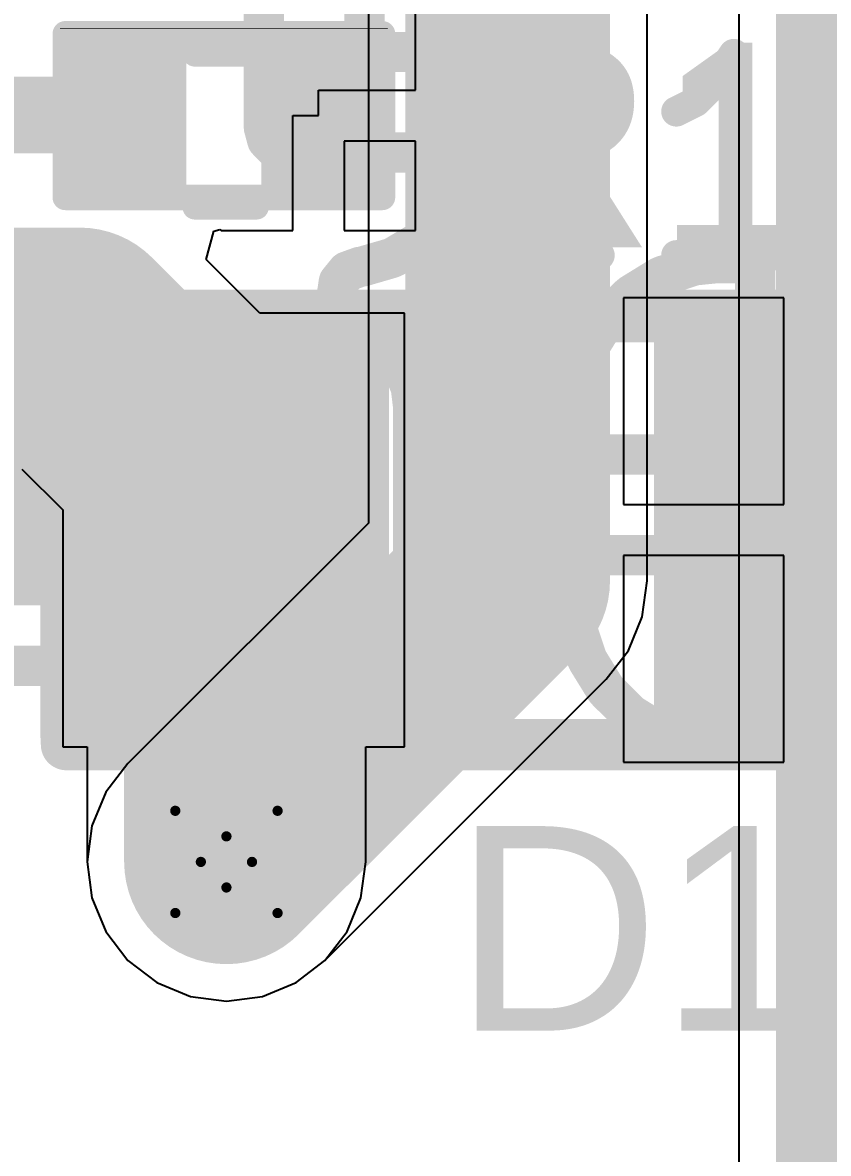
# Model space of a CAD drawing. Header units: inches. Extents: x 0 to 12.4, y -0.6 to 2.2.
# Drawn here: x 0.3381 to 0.4957, y 0.799 to 1.0202 of the extents above; entities that cross this region are included whole.
import ezdxf

# ---------------------------------------------------------------- set-up
doc = ezdxf.new("R2010")
doc.units = ezdxf.units.IN
doc.header["$MEASUREMENT"] = 0
for name, color, linetype in [('Bottom Layer', 5, 'Continuous'), ('Dimension', 6, 'Continuous'), ('Drill Drawing', 1, 'Continuous'), ('Mechanical 4', 56, 'Continuous'), ('Top Layer', 1, 'Continuous'), ('Top Overlay', 2, 'Continuous'), ('Top Paste', 8, 'Continuous'), ('Top Solder', 216, 'Continuous'), ('Via Holes', 16, 'Continuous')]:
    doc.layers.add(name, color=color, linetype=linetype)
doc.styles.add('Arial', font='', dxfattribs={"height": 0.2})
doc.styles.get('Arial').set_extended_font_data('Arial')

# ---------------------------------------------------------------- blocks, each defined once
blk = doc.blocks.new('SOD_123FL_14')
at = {"layer": 'Top Layer'}
for points in [[(-0.08267715, 0.03543305), (-0.02992125, 0.03543305), (-0.02992125, -0.03543305), (-0.08267715, -0.03543305)], [(0.02992125, 0.03543305), (0.08267715, 0.03543305), (0.08267715, -0.03543305), (0.02992125, -0.03543305)]]:
    blk.add_hatch(color=1, dxfattribs=at).paths.add_polyline_path(points)
at = {"layer": 'Top Overlay'}
blk.add_hatch(color=2, dxfattribs=at).paths.add_polyline_path([(-0.128, -0.046), (-0.086, -0.046), (-0.086, 0.046), (-0.128, 0.046)])
at = {"layer": 'Top Paste'}
for points in [[(-0.08267715, 0.03543305), (-0.02992125, 0.03543305), (-0.02992125, -0.03543305), (-0.08267715, -0.03543305)], [(0.02992125, 0.03543305), (0.08267715, 0.03543305), (0.08267715, -0.03543305), (0.02992125, -0.03543305)]]:
    blk.add_hatch(color=8, dxfattribs=at).paths.add_polyline_path(points)
at = {"layer": 'Top Solder'}
for points in [[(-0.08667715, 0.03943305), (-0.02592125, 0.03943305), (-0.02592125, -0.03943305), (-0.08667715, -0.03943305)], [(0.02592125, 0.03943305), (0.08667715, 0.03943305), (0.08667715, -0.03943305), (0.02592125, -0.03943305)]]:
    blk.add_hatch(color=216, dxfattribs=at).paths.add_polyline_path(points)
at = {"layer": 'Top Overlay', "const_width": 0.01}
for points in [[(0.089, 0.042), (-0.089, 0.042)], [(0.089, 0.042), (0.089, -0.042)], [(0.089, -0.042), (-0.089, -0.042)]]:
    blk.add_lwpolyline(points, dxfattribs=at)
at = {"layer": 'Top Overlay', "const_width": 0.005}
for points in [[(-0.0915, 0.042, 1), (-0.0865, 0.042, 1)], [(0.0865, 0.042, 1), (0.0915, 0.042, 1)], [(0.0865, 0.042, 1), (0.0915, 0.042, 1)], [(-0.0915, -0.042, 1), (-0.0865, -0.042, 1)], [(0.0865, -0.042, 1), (0.0915, -0.042, 1)], [(0.0865, -0.042, 1), (0.0915, -0.042, 1)]]:
    blk.add_lwpolyline(points, format="xyb", close=True, dxfattribs=at)
blk = doc.blocks.new('R___0402_26')
at = {"layer": 'Top Layer'}
for points in [[(-0.0275, -0.0125), (-0.0275, 0.0125), (-0.0095, 0.0125), (-0.0095, -0.0125)], [(0.0095, -0.0125), (0.0095, 0.0125), (0.0275, 0.0125), (0.0275, -0.0125)]]:
    blk.add_hatch(color=1, dxfattribs=at).paths.add_polyline_path(points)
at = {"layer": 'Top Paste'}
for points in [[(-0.0275, -0.0125), (-0.0275, 0.0125), (-0.0095, 0.0125), (-0.0095, -0.0125)], [(0.0095, -0.0125), (0.0095, 0.0125), (0.0275, 0.0125), (0.0275, -0.0125)]]:
    blk.add_hatch(color=8, dxfattribs=at).paths.add_polyline_path(points)
at = {"layer": 'Top Solder'}
for points in [[(-0.0296654, -0.0146654), (-0.0296654, 0.0146654), (-0.0073346, 0.0146654), (-0.0073346, -0.0146654)], [(0.0073346, -0.0146654), (0.0073346, 0.0146654), (0.0296654, 0.0146654), (0.0296654, -0.0146654)]]:
    blk.add_hatch(color=216, dxfattribs=at).paths.add_polyline_path(points)
at = {"layer": 'Top Overlay'}
for points, const_width in [([(-0.031, 0.016), (-0.031, -0.016)], 0.005), ([(0.031, 0.016), (-0.031, 0.016)], 0.005), ([(0.031, 0.016), (0.031, -0.016)], 0.005), ([(0.031, -0.016), (-0.031, -0.016)], 0.005), ([(0.032, -0.017), (-0.032, -0.017)], 0.000127)]:
    blk.add_lwpolyline(points, dxfattribs=dict(at, const_width=const_width))
for points, const_width in [([(-0.03225, 0.016, 1), (-0.02975, 0.016, 1)], 0.0025), ([(-0.03225, 0.016, 1), (-0.02975, 0.016, 1)], 0.0025), ([(0.02975, 0.016, 1), (0.03225, 0.016, 1)], 0.0025), ([(0.02975, 0.016, 1), (0.03225, 0.016, 1)], 0.0025), ([(-0.03225, -0.016, 1), (-0.02975, -0.016, 1)], 0.0025), ([(-0.03225, -0.016, 1), (-0.02975, -0.016, 1)], 0.0025), ([(0.02975, -0.016, 1), (0.03225, -0.016, 1)], 0.0025), ([(0.02975, -0.016, 1), (0.03225, -0.016, 1)], 0.0025), ([(-0.0320317, -0.017, 1), (-0.0319683, -0.017, 1)], 6.35e-05), ([(0.0319683, -0.017, 1), (0.0320317, -0.017, 1)], 6.35e-05)]:
    blk.add_lwpolyline(points, format="xyb", close=True, dxfattribs=dict(at, const_width=const_width))

msp = doc.modelspace()

# ---------------------------------------------------------------- hatches: boundary and pattern name
at = {"layer": 'Bottom Layer'}
h = msp.add_hatch(color=5, dxfattribs=at)
edge = h.paths.add_edge_path()
edge.add_arc((0.378, 0.856), 0.011811, 0, 360)
at = {"layer": 'Dimension'}
h = msp.add_hatch(color=6, dxfattribs=at)
edge = h.paths.add_edge_path()
edge.add_arc((0.4380848, 1.0046029), 0.011811, 0, 360)
at = {"layer": 'Top Layer'}
h = msp.add_hatch(color=1, dxfattribs=at)
edge = h.paths.add_edge_path()
edge.add_arc((0.378, 0.856), 0.011811, 0, 360)
at = {"layer": 'Via Holes'}
h = msp.add_hatch(color=7, dxfattribs=at)
edge = h.paths.add_edge_path()
edge.add_arc((0.378, 0.856), 0.0059055, 0, 360)

# ---------------------------------------------------------------- linework, layer by layer
at = {"layer": 'Bottom Layer'}
for p, q in [((0.4781573, 1.323), (0.4781573, 0.7806371)), ((0.405767, 1.142733), (0.405767, 0.9222803)), ((0.460233, 0.911), (0.460233, 1.142733)), ((0.405767, 0.9222803), (0.3587434, 0.8752566)), ((0.4593051, 0.9039516), (0.460233, 0.911)), ((0.4565845, 0.8973834), (0.4593051, 0.9039516)), ((0.4522566, 0.8917433), (0.4565845, 0.8973834)), ((0.3972566, 0.8367434), (0.4522566, 0.8917433)), ((0.3587434, 0.8752566), (0.3544155, 0.8696165)), ((0.3544155, 0.8696165), (0.3516949, 0.8630484)), ((0.3516949, 0.8630484), (0.3507671, 0.856)), ((0.3507671, 0.856), (0.3516949, 0.8489516)), ((0.3516949, 0.8489516), (0.3544155, 0.8423835)), ((0.3544155, 0.8423835), (0.3587434, 0.8367434)), ((0.3587434, 0.8367434), (0.3643835, 0.8324155)), ((0.3916165, 0.8324155), (0.3972566, 0.8367434)), ((0.3643835, 0.8324155), (0.3709516, 0.8296949)), ((0.3850484, 0.8296949), (0.3916165, 0.8324155)), ((0.3709516, 0.8296949), (0.378, 0.8287671)), ((0.378, 0.8287671), (0.3850484, 0.8296949))]:
    msp.add_line(p, q, dxfattribs=at)
for points, const_width in [([(0.515, 0.7653764), (0.515, 1.323)], 0.0590551), ([(0.433, 0.911), (0.433, 1.171)], 0.04), ([(0.378, 0.856), (0.433, 0.911)], 0.04)]:
    msp.add_lwpolyline(points, dxfattribs=dict(at, const_width=const_width))
at = {"layer": 'Bottom Layer', "const_width": 0.02}
for points in [[(0.423, 0.911, 1), (0.443, 0.911, 1)], [(0.423, 0.911, 1), (0.443, 0.911, 1)], [(0.368, 0.856, 1), (0.388, 0.856, 1)]]:
    msp.add_lwpolyline(points, format="xyb", close=True, dxfattribs=at)
at = {"layer": 'Dimension'}
for points, const_width in [([(0.3853289, 1.0150882), (0.3853289, 1.0489336)], 0.007874), ([(0.4050139, 1.0150882), (0.4050139, 1.0334877)], 0.007874), ([(0.4229721, 1.024288), (0.4233737, 1.022349)], 0.007874), ([(0.4233737, 1.022349), (0.4236983, 1.0215989)], 0.007874), ([(0.4236983, 1.0215989), (0.4253052, 1.016068)], 0.007874), ([(0.4253052, 1.016068), (0.4253944, 1.0155796)], 0.007874), ([(0.3853289, 0.9996423), (0.3853289, 1.0150882)], 0.007874), ([(0.3853289, 1.0150882), (0.4050139, 1.0150882)], 0.007874), ([(0.3853289, 1.0150882), (0.4050139, 1.0150882)], 0.007874), ([(0.4050139, 1.0150882), (0.4051498, 1.0145813)], 0.007874), ([(0.4051498, 1.0145813), (0.4056567, 1.0144454)], 0.007874), ([(0.4056567, 1.0144454), (0.4248084, 1.0144454)], 0.007874), ([(0.4248084, 1.0144454), (0.4253258, 1.0145914)], 0.007874), ([(0.4253258, 1.0145914), (0.4254307, 1.0151186)], 0.007874), ([(0.4253944, 1.0155796), (0.4254307, 1.0151186)], 0.007874), ([(0.352258, 1.001847), (0.3550139, 1.0046029)], 0.007874), ([(0.2128879, 1.001847), (0.352258, 1.001847)], 0.007874), ([(0.3853289, 0.9996423), (0.3859829, 0.9972013)], 0.007874), ([(0.3859829, 0.9972013), (0.3877698, 0.9954145)], 0.007874), ([(0.3877698, 0.9954145), (0.3902108, 0.9947604)], 0.007874), ([(0.3902108, 0.9947604), (0.4248084, 0.9947604)], 0.007874), ([(0.4248084, 0.9947604), (0.4253258, 0.9946145)], 0.007874), ([(0.4253258, 0.9946145), (0.4254307, 0.9940872)], 0.007874), ([(0.4253944, 0.9936262), (0.4254307, 0.9940872)], 0.007874), ([(0.4236983, 0.9876069), (0.4253052, 0.9931379)], 0.007874), ([(0.4253052, 0.9931379), (0.4253944, 0.9936262)], 0.007874), ([(0.4234562, 0.9870475), (0.4236983, 0.9876069)], 0.007874), ([(0.4205536, 0.9821395), (0.4234562, 0.9870475)], 0.007874), ([(0.4161481, 0.9776259), (0.42018, 0.9816578)], 0.007874), ([(0.42018, 0.9816578), (0.4205536, 0.9821395)], 0.007874), ([(0.3002895, 0.9612958), (0.3357226, 0.9258628)], 0.0393701), ([(0.4107583, 0.9743496), (0.4156663, 0.9772522)], 0.007874), ([(0.4156663, 0.9772522), (0.4161481, 0.9776259)], 0.007874), ([(0.404668, 0.9725006), (0.410199, 0.9741076)], 0.007874), ([(0.410199, 0.9741076), (0.4107583, 0.9743496)], 0.007874), ([(0.4016259, 0.97152), (0.403936, 0.9723561)], 0.007874), ([(0.4039341, 0.9723666), (0.4039963, 0.972378)], 0.007874), ([(0.4039341, 0.9723666), (0.403936, 0.9723561)], 0.007874), ([(0.4039963, 0.972378), (0.4040636, 0.9724023)], 0.007874), ([(0.4040636, 0.9724023), (0.4041796, 0.9724114)], 0.007874), ([(0.4041796, 0.9724114), (0.404668, 0.9725006)], 0.007874), ([(0.4631924, 0.970612), (0.4692217, 0.9726099)], 0.007874), ([(0.4692217, 0.9726099), (0.4697399, 0.9727208)], 0.007874), ([(0.4697399, 0.9727208), (0.4733954, 0.9730942)], 0.007874), ([(0.4733954, 0.9730942), (0.4736427, 0.9731068)], 0.007874), ([(0.4736427, 0.9731068), (0.4807491, 0.9731068)], 0.007874), ([(0.4807491, 0.9731068), (0.481256, 0.972971)], 0.007874), ([(0.481256, 0.972971), (0.4813919, 0.9724641)], 0.007874), ([(0.4813919, 0.936348), (0.4813919, 0.9724641)], 0.007874), ([(0.3996, 0.96695), (0.3999836, 0.969514)], 0.007874), ([(0.3999836, 0.969514), (0.4016259, 0.97152)], 0.007874), ([(0.4572897, 0.9670482), (0.4626806, 0.9703733)], 0.007874), ([(0.4626806, 0.9703733), (0.4631924, 0.970612)], 0.007874), ([(0.3996, 0.96695), (0.400583, 0.9645512)], 0.007874), ([(0.452368, 0.9622193), (0.4568464, 0.9666976)], 0.007874), ([(0.4568464, 0.9666976), (0.4572897, 0.9670482)], 0.007874), ([(0.400583, 0.9645512), (0.4026556, 0.962994)], 0.007874), ([(0.4026556, 0.962994), (0.4035313, 0.9626486)], 0.007874), ([(0.4035313, 0.9626486), (0.4055552, 0.9611139)], 0.007874), ([(0.4055552, 0.9611139), (0.4076509, 0.9595246)], 0.007874), ([(0.4486924, 0.9563851), (0.4520175, 0.9617759)], 0.007874), ([(0.4520175, 0.9617759), (0.452368, 0.9622193)], 0.007874), ([(0.4076509, 0.9595246), (0.4082786, 0.9590487)], 0.007874), ([(0.4082786, 0.9590487), (0.4118785, 0.9543014)], 0.007874), ([(0.4484537, 0.9558733), (0.4486924, 0.9563851)], 0.007874), ([(0.4118785, 0.9543014), (0.4140642, 0.948759)], 0.007874), ([(0.4464558, 0.9498441), (0.4484537, 0.9558733)], 0.007874), ([(0.4463448, 0.9493257), (0.4464558, 0.9498441)], 0.007874), ([(0.4140642, 0.948759), (0.4144824, 0.9452762)], 0.007874), ([(0.4459714, 0.9456702), (0.4463448, 0.9493257)], 0.007874), ([(0.4144824, 0.936348), (0.4144824, 0.9452762)], 0.007874), ([(0.4459588, 0.9454231), (0.4459714, 0.9456702)], 0.007874), ([(0.4459588, 0.936348), (0.4459588, 0.9454231)], 0.007874), ([(0.3357226, 0.9258628), (0.3637738, 0.9258628)], 0.0393701), ([(0.4144824, 0.9064493), (0.4144824, 0.936348)], 0.007874), ([(0.4144824, 0.936348), (0.4459588, 0.936348)], 0.007874), ([(0.4144824, 0.936348), (0.4459588, 0.936348)], 0.007874), ([(0.4459588, 0.936348), (0.4460946, 0.9358411)], 0.007874), ([(0.481256, 0.9358411), (0.4813919, 0.936348)], 0.007874), ([(0.4813919, 0.936348), (0.5010769, 0.936348)], 0.007874), ([(0.4813919, 0.936348), (0.5010769, 0.936348)], 0.007874), ([(0.4460946, 0.9358411), (0.4466016, 0.9357053)], 0.007874), ([(0.4466016, 0.9357053), (0.4807491, 0.9357053)], 0.007874), ([(0.4807491, 0.9357053), (0.481256, 0.9358411)], 0.007874), ([(0.4459589, 0.9153775), (0.4460947, 0.9158844)], 0.007874), ([(0.4459589, 0.9063026), (0.4459589, 0.9153775)], 0.007874), ([(0.4460947, 0.9158844), (0.4466016, 0.9160202)], 0.007874), ([(0.4466016, 0.9160202), (0.4807491, 0.9160202)], 0.007874), ([(0.4807491, 0.9160202), (0.481256, 0.9158844)], 0.007874), ([(0.481256, 0.9158844), (0.4813919, 0.9153775)], 0.007874), ([(0.4813919, 0.8792615), (0.4813919, 0.9153775)], 0.007874), ([(0.4140642, 0.9029665), (0.4144648, 0.9063026)], 0.007874), ([(0.4144648, 0.9063026), (0.4144824, 0.9064493)], 0.007874), ([(0.4144648, 0.9063026), (0.4459589, 0.9063026)], 0.007874), ([(0.4144648, 0.9063026), (0.4459589, 0.9063026)], 0.007874), ([(0.4459589, 0.9063026), (0.4459715, 0.9060552)], 0.007874), ([(0.4459715, 0.9060552), (0.4463448, 0.9023998)], 0.007874), ([(0.4118785, 0.8974241), (0.4140642, 0.9029665)], 0.007874), ([(0.4463448, 0.9023998), (0.4464558, 0.9018816)], 0.007874), ([(0.4464558, 0.9018816), (0.4484537, 0.8958522)], 0.007874), ([(0.4082786, 0.8926769), (0.4118785, 0.8974241)], 0.007874), ([(0.3339528, 0.894347), (0.3392735, 0.894347)], 0.007874), ([(0.3392735, 0.894347), (0.3422158, 0.894347)], 0.007874), ([(0.3422158, 0.894347), (0.344084, 0.8939754)], 0.007874), ([(0.4484537, 0.8958522), (0.4486924, 0.8953405)], 0.007874), ([(0.4486924, 0.8953405), (0.4520175, 0.8899496)], 0.007874), ([(0.344084, 0.8939754), (0.3456552, 0.8929256)], 0.007874), ([(0.3456552, 0.8929256), (0.3458438, 0.8926769)], 0.007874), ([(0.3458438, 0.8926769), (0.350591, 0.8890769)], 0.007874), ([(0.4035313, 0.8890769), (0.4082786, 0.8926769)], 0.007874), ([(0.4520175, 0.8899496), (0.452368, 0.8895063)], 0.007874), ([(0.350591, 0.8890769), (0.3561335, 0.8868912)], 0.007874), ([(0.3979889, 0.8868912), (0.4035313, 0.8890769)], 0.007874), ([(0.452368, 0.8895063), (0.4568464, 0.8850279)], 0.007874), ([(0.3561335, 0.8868912), (0.3596162, 0.886473)], 0.007874), ([(0.3596162, 0.886473), (0.3943604, 0.886473)], 0.007874), ([(0.3943604, 0.886473), (0.3945061, 0.886473)], 0.007874), ([(0.3945061, 0.886473), (0.3979889, 0.8868912)], 0.007874), ([(0.4568464, 0.8850279), (0.4572897, 0.8846774)], 0.007874), ([(0.4572897, 0.8846774), (0.4626806, 0.8813522)], 0.007874), ([(0.4626806, 0.8813522), (0.4631924, 0.8811136)], 0.007874), ([(0.4631924, 0.8811136), (0.4692216, 0.8791157)], 0.007874), ([(0.4692216, 0.8791157), (0.46974, 0.8790047)], 0.007874), ([(0.46974, 0.8790047), (0.4733954, 0.8786313)], 0.007874), ([(0.4807491, 0.8786187), (0.481256, 0.8787545)], 0.007874), ([(0.481256, 0.8787545), (0.4813919, 0.8792614)], 0.007874), ([(0.4813919, 0.8792615), (0.5010769, 0.8792615)], 0.007874), ([(0.4813919, 0.8792615), (0.5010769, 0.8792615)], 0.007874), ([(0.4813919, 0.8792614), (0.4813919, 0.8792615)], 0.007874), ([(0.4733954, 0.8786313), (0.4736426, 0.8786187)], 0.007874), ([(0.4736426, 0.8786187), (0.4807491, 0.8786187)], 0.007874)]:
    msp.add_lwpolyline(points, dxfattribs=dict(at, const_width=const_width))
for points, const_width in [([(0.4214052, 1.022349, 1), (0.4253422, 1.022349, 1)], 0.003937), ([(0.4214052, 1.022349, 1), (0.4253422, 1.022349, 1)], 0.003937), ([(0.4217298, 1.0215989, 1), (0.4256668, 1.0215989, 1)], 0.003937), ([(0.4217298, 1.0215989, 1), (0.4256668, 1.0215989, 1)], 0.003937), ([(0.4233367, 1.016068, 1), (0.4272737, 1.016068, 1)], 0.003937), ([(0.4233367, 1.016068, 1), (0.4272737, 1.016068, 1)], 0.003937), ([(0.3833604, 1.0150882, 1), (0.3872974, 1.0150882, 1)], 0.003937), ([(0.3833604, 1.0150882, 1), (0.3872974, 1.0150882, 1)], 0.003937), ([(0.3833604, 1.0150882, 1), (0.3872974, 1.0150882, 1)], 0.003937), ([(0.3833604, 1.0150882, 1), (0.3872974, 1.0150882, 1)], 0.003937), ([(0.4030454, 1.0150882, 1), (0.4069824, 1.0150882, 1)], 0.003937), ([(0.4030454, 1.0150882, 1), (0.4069824, 1.0150882, 1)], 0.003937), ([(0.4030454, 1.0150882, 1), (0.4069824, 1.0150882, 1)], 0.003937), ([(0.4030454, 1.0150882, 1), (0.4069824, 1.0150882, 1)], 0.003937), ([(0.4031813, 1.0145813, 1), (0.4071183, 1.0145813, 1)], 0.003937), ([(0.4031813, 1.0145813, 1), (0.4071183, 1.0145813, 1)], 0.003937), ([(0.4036882, 1.0144454, 1), (0.4076252, 1.0144454, 1)], 0.003937), ([(0.4036882, 1.0144454, 1), (0.4076252, 1.0144454, 1)], 0.003937), ([(0.4228399, 1.0144454, 1), (0.4267769, 1.0144454, 1)], 0.003937), ([(0.4228399, 1.0144454, 1), (0.4267769, 1.0144454, 1)], 0.003937), ([(0.4233573, 1.0145914, 1), (0.4272943, 1.0145914, 1)], 0.003937), ([(0.4233573, 1.0145914, 1), (0.4272943, 1.0145914, 1)], 0.003937), ([(0.4234259, 1.0155796, 1), (0.4273629, 1.0155796, 1)], 0.003937), ([(0.4234259, 1.0155796, 1), (0.4273629, 1.0155796, 1)], 0.003937), ([(0.4234622, 1.0151186, 1), (0.4273992, 1.0151186, 1)], 0.003937), ([(0.4234622, 1.0151186, 1), (0.4273992, 1.0151186, 1)], 0.003937), ([(0.3530454, 1.0046029, 1), (0.3569824, 1.0046029, 1)], 0.003937), ([(0.3502895, 1.001847, 1), (0.3542265, 1.001847, 1)], 0.003937), ([(0.3502895, 1.001847, 1), (0.3542265, 1.001847, 1)], 0.003937), ([(0.3833604, 0.9996423, 1), (0.3872974, 0.9996423, 1)], 0.003937), ([(0.3833604, 0.9996423, 1), (0.3872974, 0.9996423, 1)], 0.003937), ([(0.3840144, 0.9972013, 1), (0.3879514, 0.9972013, 1)], 0.003937), ([(0.3840144, 0.9972013, 1), (0.3879514, 0.9972013, 1)], 0.003937), ([(0.3858013, 0.9954145, 1), (0.3897383, 0.9954145, 1)], 0.003937), ([(0.3858013, 0.9954145, 1), (0.3897383, 0.9954145, 1)], 0.003937), ([(0.3882423, 0.9947604, 1), (0.3921793, 0.9947604, 1)], 0.003937), ([(0.3882423, 0.9947604, 1), (0.3921793, 0.9947604, 1)], 0.003937), ([(0.4228399, 0.9947604, 1), (0.4267769, 0.9947604, 1)], 0.003937), ([(0.4228399, 0.9947604, 1), (0.4267769, 0.9947604, 1)], 0.003937), ([(0.4233573, 0.9946145, 1), (0.4272943, 0.9946145, 1)], 0.003937), ([(0.4233573, 0.9946145, 1), (0.4272943, 0.9946145, 1)], 0.003937), ([(0.4234622, 0.9940872, 1), (0.4273992, 0.9940872, 1)], 0.003937), ([(0.4234622, 0.9940872, 1), (0.4273992, 0.9940872, 1)], 0.003937), ([(0.4233367, 0.9931379, 1), (0.4272737, 0.9931379, 1)], 0.003937), ([(0.4233367, 0.9931379, 1), (0.4272737, 0.9931379, 1)], 0.003937), ([(0.4234259, 0.9936262, 1), (0.4273629, 0.9936262, 1)], 0.003937), ([(0.4234259, 0.9936262, 1), (0.4273629, 0.9936262, 1)], 0.003937), ([(0.4217298, 0.9876069, 1), (0.4256668, 0.9876069, 1)], 0.003937), ([(0.4217298, 0.9876069, 1), (0.4256668, 0.9876069, 1)], 0.003937), ([(0.4214877, 0.9870475, 1), (0.4254247, 0.9870475, 1)], 0.003937), ([(0.4214877, 0.9870475, 1), (0.4254247, 0.9870475, 1)], 0.003937), ([(0.4182115, 0.9816578, 1), (0.4221485, 0.9816578, 1)], 0.003937), ([(0.4182115, 0.9816578, 1), (0.4221485, 0.9816578, 1)], 0.003937), ([(0.4185851, 0.9821395, 1), (0.4225221, 0.9821395, 1)], 0.003937), ([(0.4185851, 0.9821395, 1), (0.4225221, 0.9821395, 1)], 0.003937), ([(0.4136978, 0.9772522, 1), (0.4176348, 0.9772522, 1)], 0.003937), ([(0.4136978, 0.9772522, 1), (0.4176348, 0.9772522, 1)], 0.003937), ([(0.4141796, 0.9776259, 1), (0.4181166, 0.9776259, 1)], 0.003937), ([(0.4141796, 0.9776259, 1), (0.4181166, 0.9776259, 1)], 0.003937), ([(0.4082305, 0.9741076, 1), (0.4121675, 0.9741076, 1)], 0.003937), ([(0.4082305, 0.9741076, 1), (0.4121675, 0.9741076, 1)], 0.003937), ([(0.4087898, 0.9743496, 1), (0.4127268, 0.9743496, 1)], 0.003937), ([(0.4087898, 0.9743496, 1), (0.4127268, 0.9743496, 1)], 0.003937), ([(0.4019656, 0.9723666, 1), (0.4059026, 0.9723666, 1)], 0.003937), ([(0.4019656, 0.9723666, 1), (0.4059026, 0.9723666, 1)], 0.003937), ([(0.4019675, 0.9723561, 1), (0.4059045, 0.9723561, 1)], 0.003937), ([(0.4019675, 0.9723561, 1), (0.4059045, 0.9723561, 1)], 0.003937), ([(0.4020278, 0.972378, 1), (0.4059648, 0.972378, 1)], 0.003937), ([(0.4020278, 0.972378, 1), (0.4059648, 0.972378, 1)], 0.003937), ([(0.4020951, 0.9724023, 1), (0.4060321, 0.9724023, 1)], 0.003937), ([(0.4020951, 0.9724023, 1), (0.4060321, 0.9724023, 1)], 0.003937), ([(0.4022111, 0.9724114, 1), (0.4061481, 0.9724114, 1)], 0.003937), ([(0.4022111, 0.9724114, 1), (0.4061481, 0.9724114, 1)], 0.003937), ([(0.4026995, 0.9725006, 1), (0.4066365, 0.9725006, 1)], 0.003937), ([(0.4026995, 0.9725006, 1), (0.4066365, 0.9725006, 1)], 0.003937), ([(0.4672532, 0.9726099, 1), (0.4711902, 0.9726099, 1)], 0.003937), ([(0.4672532, 0.9726099, 1), (0.4711902, 0.9726099, 1)], 0.003937), ([(0.4677714, 0.9727208, 1), (0.4717084, 0.9727208, 1)], 0.003937), ([(0.4677714, 0.9727208, 1), (0.4717084, 0.9727208, 1)], 0.003937), ([(0.4714269, 0.9730942, 1), (0.4753639, 0.9730942, 1)], 0.003937), ([(0.4714269, 0.9730942, 1), (0.4753639, 0.9730942, 1)], 0.003937), ([(0.4716742, 0.9731068, 1), (0.4756112, 0.9731068, 1)], 0.003937), ([(0.4716742, 0.9731068, 1), (0.4756112, 0.9731068, 1)], 0.003937), ([(0.4787806, 0.9731068, 1), (0.4827176, 0.9731068, 1)], 0.003937), ([(0.4787806, 0.9731068, 1), (0.4827176, 0.9731068, 1)], 0.003937), ([(0.4792875, 0.972971, 1), (0.4832245, 0.972971, 1)], 0.003937), ([(0.4792875, 0.972971, 1), (0.4832245, 0.972971, 1)], 0.003937), ([(0.4794234, 0.9724641, 1), (0.4833604, 0.9724641, 1)], 0.003937), ([(0.4794234, 0.9724641, 1), (0.4833604, 0.9724641, 1)], 0.003937), ([(0.3980151, 0.969514, 1), (0.4019521, 0.969514, 1)], 0.003937), ([(0.3980151, 0.969514, 1), (0.4019521, 0.969514, 1)], 0.003937), ([(0.3996574, 0.97152, 1), (0.4035944, 0.97152, 1)], 0.003937), ([(0.3996574, 0.97152, 1), (0.4035944, 0.97152, 1)], 0.003937), ([(0.4607121, 0.9703733, 1), (0.4646491, 0.9703733, 1)], 0.003937), ([(0.4607121, 0.9703733, 1), (0.4646491, 0.9703733, 1)], 0.003937), ([(0.4612239, 0.970612, 1), (0.4651609, 0.970612, 1)], 0.003937), ([(0.4612239, 0.970612, 1), (0.4651609, 0.970612, 1)], 0.003937), ([(0.3976315, 0.96695, 1), (0.4015685, 0.96695, 1)], 0.003937), ([(0.3976315, 0.96695, 1), (0.4015685, 0.96695, 1)], 0.003937), ([(0.4548779, 0.9666976, 1), (0.4588149, 0.9666976, 1)], 0.003937), ([(0.4548779, 0.9666976, 1), (0.4588149, 0.9666976, 1)], 0.003937), ([(0.4553212, 0.9670482, 1), (0.4592582, 0.9670482, 1)], 0.003937), ([(0.4553212, 0.9670482, 1), (0.4592582, 0.9670482, 1)], 0.003937), ([(0.3986145, 0.9645512, 1), (0.4025515, 0.9645512, 1)], 0.003937), ([(0.3986145, 0.9645512, 1), (0.4025515, 0.9645512, 1)], 0.003937), ([(0.4006871, 0.962994, 1), (0.4046241, 0.962994, 1)], 0.003937), ([(0.4006871, 0.962994, 1), (0.4046241, 0.962994, 1)], 0.003937), ([(0.4015628, 0.9626486, 1), (0.4054998, 0.9626486, 1)], 0.003937), ([(0.4015628, 0.9626486, 1), (0.4054998, 0.9626486, 1)], 0.003937), ([(0.4035867, 0.9611139, 1), (0.4075237, 0.9611139, 1)], 0.003937), ([(0.4035867, 0.9611139, 1), (0.4075237, 0.9611139, 1)], 0.003937), ([(0.450049, 0.9617759, 1), (0.453986, 0.9617759, 1)], 0.003937), ([(0.450049, 0.9617759, 1), (0.453986, 0.9617759, 1)], 0.003937), ([(0.4503995, 0.9622193, 1), (0.4543365, 0.9622193, 1)], 0.003937), ([(0.4503995, 0.9622193, 1), (0.4543365, 0.9622193, 1)], 0.003937), ([(0.4056824, 0.9595246, 1), (0.4096194, 0.9595246, 1)], 0.003937), ([(0.4056824, 0.9595246, 1), (0.4096194, 0.9595246, 1)], 0.003937), ([(0.4063101, 0.9590487, 1), (0.4102471, 0.9590487, 1)], 0.003937), ([(0.4063101, 0.9590487, 1), (0.4102471, 0.9590487, 1)], 0.003937), ([(0.4467239, 0.9563851, 1), (0.4506609, 0.9563851, 1)], 0.003937), ([(0.4467239, 0.9563851, 1), (0.4506609, 0.9563851, 1)], 0.003937), ([(0.40991, 0.9543014, 1), (0.413847, 0.9543014, 1)], 0.003937), ([(0.40991, 0.9543014, 1), (0.413847, 0.9543014, 1)], 0.003937), ([(0.4464852, 0.9558733, 1), (0.4504222, 0.9558733, 1)], 0.003937), ([(0.4464852, 0.9558733, 1), (0.4504222, 0.9558733, 1)], 0.003937), ([(0.4444873, 0.9498441, 1), (0.4484243, 0.9498441, 1)], 0.003937), ([(0.4444873, 0.9498441, 1), (0.4484243, 0.9498441, 1)], 0.003937), ([(0.4120957, 0.948759, 1), (0.4160327, 0.948759, 1)], 0.003937), ([(0.4120957, 0.948759, 1), (0.4160327, 0.948759, 1)], 0.003937), ([(0.4443763, 0.9493257, 1), (0.4483133, 0.9493257, 1)], 0.003937), ([(0.4443763, 0.9493257, 1), (0.4483133, 0.9493257, 1)], 0.003937), ([(0.4125139, 0.9452762, 1), (0.4164509, 0.9452762, 1)], 0.003937), ([(0.4125139, 0.9452762, 1), (0.4164509, 0.9452762, 1)], 0.003937), ([(0.4439903, 0.9454231, 1), (0.4479273, 0.9454231, 1)], 0.003937), ([(0.4439903, 0.9454231, 1), (0.4479273, 0.9454231, 1)], 0.003937), ([(0.4440029, 0.9456702, 1), (0.4479399, 0.9456702, 1)], 0.003937), ([(0.4440029, 0.9456702, 1), (0.4479399, 0.9456702, 1)], 0.003937), ([(0.3258801, 0.9258628, 1), (0.3455651, 0.9258628, 1)], 0.019685), ([(0.3258801, 0.9258628, 1), (0.3455651, 0.9258628, 1)], 0.019685), ([(0.3539313, 0.9258628, 1), (0.3736163, 0.9258628, 1)], 0.019685), ([(0.4125139, 0.936348, 1), (0.4164509, 0.936348, 1)], 0.003937), ([(0.4125139, 0.936348, 1), (0.4164509, 0.936348, 1)], 0.003937), ([(0.4125139, 0.936348, 1), (0.4164509, 0.936348, 1)], 0.003937), ([(0.4125139, 0.936348, 1), (0.4164509, 0.936348, 1)], 0.003937), ([(0.4439903, 0.936348, 1), (0.4479273, 0.936348, 1)], 0.003937), ([(0.4439903, 0.936348, 1), (0.4479273, 0.936348, 1)], 0.003937), ([(0.4439903, 0.936348, 1), (0.4479273, 0.936348, 1)], 0.003937), ([(0.4439903, 0.936348, 1), (0.4479273, 0.936348, 1)], 0.003937), ([(0.4794234, 0.936348, 1), (0.4833604, 0.936348, 1)], 0.003937), ([(0.4794234, 0.936348, 1), (0.4833604, 0.936348, 1)], 0.003937), ([(0.4794234, 0.936348, 1), (0.4833604, 0.936348, 1)], 0.003937), ([(0.4794234, 0.936348, 1), (0.4833604, 0.936348, 1)], 0.003937), ([(0.4441261, 0.9358411, 1), (0.4480631, 0.9358411, 1)], 0.003937), ([(0.4441261, 0.9358411, 1), (0.4480631, 0.9358411, 1)], 0.003937), ([(0.4446331, 0.9357053, 1), (0.4485701, 0.9357053, 1)], 0.003937), ([(0.4446331, 0.9357053, 1), (0.4485701, 0.9357053, 1)], 0.003937), ([(0.4787806, 0.9357053, 1), (0.4827176, 0.9357053, 1)], 0.003937), ([(0.4787806, 0.9357053, 1), (0.4827176, 0.9357053, 1)], 0.003937), ([(0.4792875, 0.9358411, 1), (0.4832245, 0.9358411, 1)], 0.003937), ([(0.4792875, 0.9358411, 1), (0.4832245, 0.9358411, 1)], 0.003937), ([(0.4439904, 0.9153775, 1), (0.4479274, 0.9153775, 1)], 0.003937), ([(0.4439904, 0.9153775, 1), (0.4479274, 0.9153775, 1)], 0.003937), ([(0.4441262, 0.9158844, 1), (0.4480632, 0.9158844, 1)], 0.003937), ([(0.4441262, 0.9158844, 1), (0.4480632, 0.9158844, 1)], 0.003937), ([(0.4446331, 0.9160202, 1), (0.4485701, 0.9160202, 1)], 0.003937), ([(0.4446331, 0.9160202, 1), (0.4485701, 0.9160202, 1)], 0.003937), ([(0.4787806, 0.9160202, 1), (0.4827176, 0.9160202, 1)], 0.003937), ([(0.4787806, 0.9160202, 1), (0.4827176, 0.9160202, 1)], 0.003937), ([(0.4792875, 0.9158844, 1), (0.4832245, 0.9158844, 1)], 0.003937), ([(0.4792875, 0.9158844, 1), (0.4832245, 0.9158844, 1)], 0.003937), ([(0.4794234, 0.9153775, 1), (0.4833604, 0.9153775, 1)], 0.003937), ([(0.4794234, 0.9153775, 1), (0.4833604, 0.9153775, 1)], 0.003937), ([(0.4124963, 0.9063026, 1), (0.4164333, 0.9063026, 1)], 0.003937), ([(0.4124963, 0.9063026, 1), (0.4164333, 0.9063026, 1)], 0.003937), ([(0.4124963, 0.9063026, 1), (0.4164333, 0.9063026, 1)], 0.003937), ([(0.4124963, 0.9063026, 1), (0.4164333, 0.9063026, 1)], 0.003937), ([(0.4125139, 0.9064493, 1), (0.4164509, 0.9064493, 1)], 0.003937), ([(0.4125139, 0.9064493, 1), (0.4164509, 0.9064493, 1)], 0.003937), ([(0.4439904, 0.9063026, 1), (0.4479274, 0.9063026, 1)], 0.003937), ([(0.4439904, 0.9063026, 1), (0.4479274, 0.9063026, 1)], 0.003937), ([(0.4439904, 0.9063026, 1), (0.4479274, 0.9063026, 1)], 0.003937), ([(0.4439904, 0.9063026, 1), (0.4479274, 0.9063026, 1)], 0.003937), ([(0.444003, 0.9060552, 1), (0.44794, 0.9060552, 1)], 0.003937), ([(0.444003, 0.9060552, 1), (0.44794, 0.9060552, 1)], 0.003937), ([(0.4120957, 0.9029665, 1), (0.4160327, 0.9029665, 1)], 0.003937), ([(0.4120957, 0.9029665, 1), (0.4160327, 0.9029665, 1)], 0.003937), ([(0.4443763, 0.9023998, 1), (0.4483133, 0.9023998, 1)], 0.003937), ([(0.4443763, 0.9023998, 1), (0.4483133, 0.9023998, 1)], 0.003937), ([(0.4444873, 0.9018816, 1), (0.4484243, 0.9018816, 1)], 0.003937), ([(0.4444873, 0.9018816, 1), (0.4484243, 0.9018816, 1)], 0.003937), ([(0.40991, 0.8974241, 1), (0.413847, 0.8974241, 1)], 0.003937), ([(0.40991, 0.8974241, 1), (0.413847, 0.8974241, 1)], 0.003937), ([(0.337305, 0.894347, 1), (0.341242, 0.894347, 1)], 0.003937), ([(0.337305, 0.894347, 1), (0.341242, 0.894347, 1)], 0.003937), ([(0.3402473, 0.894347, 1), (0.3441843, 0.894347, 1)], 0.003937), ([(0.3402473, 0.894347, 1), (0.3441843, 0.894347, 1)], 0.003937), ([(0.4464852, 0.8958522, 1), (0.4504222, 0.8958522, 1)], 0.003937), ([(0.4464852, 0.8958522, 1), (0.4504222, 0.8958522, 1)], 0.003937), ([(0.4467239, 0.8953405, 1), (0.4506609, 0.8953405, 1)], 0.003937), ([(0.4467239, 0.8953405, 1), (0.4506609, 0.8953405, 1)], 0.003937), ([(0.3421155, 0.8939754, 1), (0.3460525, 0.8939754, 1)], 0.003937), ([(0.3421155, 0.8939754, 1), (0.3460525, 0.8939754, 1)], 0.003937), ([(0.3436867, 0.8929256, 1), (0.3476237, 0.8929256, 1)], 0.003937), ([(0.3436867, 0.8929256, 1), (0.3476237, 0.8929256, 1)], 0.003937), ([(0.3438753, 0.8926769, 1), (0.3478123, 0.8926769, 1)], 0.003937), ([(0.3438753, 0.8926769, 1), (0.3478123, 0.8926769, 1)], 0.003937), ([(0.4063101, 0.8926769, 1), (0.4102471, 0.8926769, 1)], 0.003937), ([(0.4063101, 0.8926769, 1), (0.4102471, 0.8926769, 1)], 0.003937), ([(0.450049, 0.8899496, 1), (0.453986, 0.8899496, 1)], 0.003937), ([(0.450049, 0.8899496, 1), (0.453986, 0.8899496, 1)], 0.003937), ([(0.3486225, 0.8890769, 1), (0.3525595, 0.8890769, 1)], 0.003937), ([(0.3486225, 0.8890769, 1), (0.3525595, 0.8890769, 1)], 0.003937), ([(0.4015628, 0.8890769, 1), (0.4054998, 0.8890769, 1)], 0.003937), ([(0.4015628, 0.8890769, 1), (0.4054998, 0.8890769, 1)], 0.003937), ([(0.4503995, 0.8895063, 1), (0.4543365, 0.8895063, 1)], 0.003937), ([(0.4503995, 0.8895063, 1), (0.4543365, 0.8895063, 1)], 0.003937), ([(0.354165, 0.8868912, 1), (0.358102, 0.8868912, 1)], 0.003937), ([(0.354165, 0.8868912, 1), (0.358102, 0.8868912, 1)], 0.003937), ([(0.3576477, 0.886473, 1), (0.3615847, 0.886473, 1)], 0.003937), ([(0.3576477, 0.886473, 1), (0.3615847, 0.886473, 1)], 0.003937), ([(0.3923919, 0.886473, 1), (0.3963289, 0.886473, 1)], 0.003937), ([(0.3923919, 0.886473, 1), (0.3963289, 0.886473, 1)], 0.003937), ([(0.3925376, 0.886473, 1), (0.3964746, 0.886473, 1)], 0.003937), ([(0.3925376, 0.886473, 1), (0.3964746, 0.886473, 1)], 0.003937), ([(0.3960204, 0.8868912, 1), (0.3999574, 0.8868912, 1)], 0.003937), ([(0.3960204, 0.8868912, 1), (0.3999574, 0.8868912, 1)], 0.003937), ([(0.4548779, 0.8850279, 1), (0.4588149, 0.8850279, 1)], 0.003937), ([(0.4548779, 0.8850279, 1), (0.4588149, 0.8850279, 1)], 0.003937), ([(0.4553212, 0.8846774, 1), (0.4592582, 0.8846774, 1)], 0.003937), ([(0.4553212, 0.8846774, 1), (0.4592582, 0.8846774, 1)], 0.003937), ([(0.4607121, 0.8813522, 1), (0.4646491, 0.8813522, 1)], 0.003937), ([(0.4607121, 0.8813522, 1), (0.4646491, 0.8813522, 1)], 0.003937), ([(0.4612239, 0.8811136, 1), (0.4651609, 0.8811136, 1)], 0.003937), ([(0.4612239, 0.8811136, 1), (0.4651609, 0.8811136, 1)], 0.003937), ([(0.4672531, 0.8791157, 1), (0.4711901, 0.8791157, 1)], 0.003937), ([(0.4672531, 0.8791157, 1), (0.4711901, 0.8791157, 1)], 0.003937), ([(0.4677715, 0.8790047, 1), (0.4717085, 0.8790047, 1)], 0.003937), ([(0.4677715, 0.8790047, 1), (0.4717085, 0.8790047, 1)], 0.003937), ([(0.4792875, 0.8787545, 1), (0.4832245, 0.8787545, 1)], 0.003937), ([(0.4792875, 0.8787545, 1), (0.4832245, 0.8787545, 1)], 0.003937), ([(0.4794234, 0.8792615, 1), (0.4833604, 0.8792615, 1)], 0.003937), ([(0.4794234, 0.8792615, 1), (0.4833604, 0.8792615, 1)], 0.003937), ([(0.4794234, 0.8792615, 1), (0.4833604, 0.8792615, 1)], 0.003937), ([(0.4794234, 0.8792615, 1), (0.4833604, 0.8792615, 1)], 0.003937), ([(0.4794234, 0.8792614, 1), (0.4833604, 0.8792614, 1)], 0.003937), ([(0.4794234, 0.8792614, 1), (0.4833604, 0.8792614, 1)], 0.003937), ([(0.4714269, 0.8786313, 1), (0.4753639, 0.8786313, 1)], 0.003937), ([(0.4714269, 0.8786313, 1), (0.4753639, 0.8786313, 1)], 0.003937), ([(0.4716741, 0.8786187, 1), (0.4756111, 0.8786187, 1)], 0.003937), ([(0.4716741, 0.8786187, 1), (0.4756111, 0.8786187, 1)], 0.003937), ([(0.4787806, 0.8786187, 1), (0.4827176, 0.8786187, 1)], 0.003937), ([(0.4787806, 0.8786187, 1), (0.4827176, 0.8786187, 1)], 0.003937)]:
    msp.add_lwpolyline(points, format="xyb", close=True, dxfattribs=dict(at, const_width=const_width))
at = {"layer": 'Drill Drawing', "const_width": 0.002}
for points in [[(0.368, 0.866), (0.378, 0.861)], [(0.368, 0.866), (0.373, 0.856)], [(0.378, 0.861), (0.388, 0.866)], [(0.383, 0.856), (0.388, 0.866)], [(0.368, 0.846), (0.373, 0.856)], [(0.383, 0.856), (0.388, 0.846)], [(0.368, 0.846), (0.378, 0.851)], [(0.378, 0.851), (0.388, 0.846)]]:
    msp.add_lwpolyline(points, dxfattribs=at)
at = {"layer": 'Drill Drawing', "const_width": 0.001}
for points in [[(0.3675, 0.866, 1), (0.3685, 0.866, 1)], [(0.3675, 0.866, 1), (0.3685, 0.866, 1)], [(0.3875, 0.866, 1), (0.3885, 0.866, 1)], [(0.3875, 0.866, 1), (0.3885, 0.866, 1)], [(0.3775, 0.861, 1), (0.3785, 0.861, 1)], [(0.3775, 0.861, 1), (0.3785, 0.861, 1)], [(0.3725, 0.856, 1), (0.3735, 0.856, 1)], [(0.3725, 0.856, 1), (0.3735, 0.856, 1)], [(0.3825, 0.856, 1), (0.3835, 0.856, 1)], [(0.3825, 0.856, 1), (0.3835, 0.856, 1)], [(0.3775, 0.851, 1), (0.3785, 0.851, 1)], [(0.3775, 0.851, 1), (0.3785, 0.851, 1)], [(0.3675, 0.846, 1), (0.3685, 0.846, 1)], [(0.3675, 0.846, 1), (0.3685, 0.846, 1)], [(0.3875, 0.846, 1), (0.3885, 0.846, 1)], [(0.3875, 0.846, 1), (0.3885, 0.846, 1)]]:
    msp.add_lwpolyline(points, format="xyb", close=True, dxfattribs=at)
at = {"layer": 'Mechanical 4'}
for points, const_width in [([(0.3718015, 1.0139526), (0.3838992, 1.0139526)], 0.0047244), ([(0.428469, 1.0140558), (0.4434671, 1.0140558)], 0.0059055), ([(0.428469, 0.9746857), (0.428469, 1.0140558)], 0.0059055), ([(0.4434671, 1.0140558), (0.4472167, 1.012181)], 0.0059055), ([(0.4734634, 1.0084315), (0.4772129, 1.0140558)], 0.0059055), ([(0.4772129, 0.9746857), (0.4772129, 1.0140558)], 0.0059055), ([(0.4472167, 1.012181), (0.4490914, 1.0103062)], 0.0059055), ([(0.4490914, 1.0103062), (0.4509662, 1.0065567)], 0.0059055), ([(0.4697139, 1.0046819), (0.4734634, 1.0084315)], 0.0059055), ([(0.4509662, 1.0009324), (0.4509662, 1.0065567)], 0.0059055), ([(0.4659644, 1.0028072), (0.4697139, 1.0046819)], 0.0059055), ([(0.4490914, 0.9971829), (0.4509662, 1.0009324)], 0.0059055), ([(0.4472167, 0.9953081), (0.4490914, 0.9971829)], 0.0059055), ([(0.4434671, 0.9934334), (0.4472167, 0.9953081)], 0.0059055), ([(0.428469, 0.9934334), (0.4434671, 0.9934334)], 0.0059055), ([(0.4378429, 0.9934334), (0.4509662, 0.9746857)], 0.0059055), ([(0.3718015, 0.9840314), (0.3838992, 0.9840314)], 0.0047244), ([(0.4659644, 0.9746857), (0.4884615, 0.9746857)], 0.0059055), ([(0.3439921, 0.9600156), (0.4920236, 0.9600156)], 0.0047244), ([(0.3439921, 0.8804881), (0.3439921, 0.9600156)], 0.0047244), ([(0.3439921, 0.8804881), (0.4920236, 0.8804881)], 0.0047244)]:
    msp.add_lwpolyline(points, dxfattribs=dict(at, const_width=const_width))
for points, const_width in [([(0.3706204, 1.0139526, 1), (0.3729826, 1.0139526, 1)], 0.0023622), ([(0.3827181, 1.0139526, 1), (0.3850803, 1.0139526, 1)], 0.0023622), ([(0.4269926, 1.0140558, 1), (0.4299454, 1.0140558, 1)], 0.0029527), ([(0.4269926, 1.0140558, 1), (0.4299454, 1.0140558, 1)], 0.0029527), ([(0.4419907, 1.0140558, 1), (0.4449435, 1.0140558, 1)], 0.0029527), ([(0.4419907, 1.0140558, 1), (0.4449435, 1.0140558, 1)], 0.0029527), ([(0.4757365, 1.0140558, 1), (0.4786893, 1.0140558, 1)], 0.0029527), ([(0.4757365, 1.0140558, 1), (0.4786893, 1.0140558, 1)], 0.0029527), ([(0.4457403, 1.012181, 1), (0.4486931, 1.012181, 1)], 0.0029527), ([(0.4457403, 1.012181, 1), (0.4486931, 1.012181, 1)], 0.0029527), ([(0.447615, 1.0103062, 1), (0.4505678, 1.0103062, 1)], 0.0029527), ([(0.447615, 1.0103062, 1), (0.4505678, 1.0103062, 1)], 0.0029527), ([(0.471987, 1.0084315, 1), (0.4749398, 1.0084315, 1)], 0.0029527), ([(0.471987, 1.0084315, 1), (0.4749398, 1.0084315, 1)], 0.0029527), ([(0.4494898, 1.0065567, 1), (0.4524426, 1.0065567, 1)], 0.0029527), ([(0.4494898, 1.0065567, 1), (0.4524426, 1.0065567, 1)], 0.0029527), ([(0.4682375, 1.0046819, 1), (0.4711903, 1.0046819, 1)], 0.0029527), ([(0.4682375, 1.0046819, 1), (0.4711903, 1.0046819, 1)], 0.0029527), ([(0.464488, 1.0028072, 1), (0.4674408, 1.0028072, 1)], 0.0029527), ([(0.4494898, 1.0009324, 1), (0.4524426, 1.0009324, 1)], 0.0029527), ([(0.4494898, 1.0009324, 1), (0.4524426, 1.0009324, 1)], 0.0029527), ([(0.447615, 0.9971829, 1), (0.4505678, 0.9971829, 1)], 0.0029527), ([(0.447615, 0.9971829, 1), (0.4505678, 0.9971829, 1)], 0.0029527), ([(0.4457403, 0.9953081, 1), (0.4486931, 0.9953081, 1)], 0.0029527), ([(0.4457403, 0.9953081, 1), (0.4486931, 0.9953081, 1)], 0.0029527), ([(0.4269926, 0.9934334, 1), (0.4299454, 0.9934334, 1)], 0.0029527), ([(0.4363665, 0.9934334, 1), (0.4393193, 0.9934334, 1)], 0.0029527), ([(0.4419907, 0.9934334, 1), (0.4449435, 0.9934334, 1)], 0.0029527), ([(0.4419907, 0.9934334, 1), (0.4449435, 0.9934334, 1)], 0.0029527), ([(0.3706204, 0.9840314, 1), (0.3729826, 0.9840314, 1)], 0.0023622), ([(0.3827181, 0.9840314, 1), (0.3850803, 0.9840314, 1)], 0.0023622), ([(0.4269926, 0.9746857, 1), (0.4299454, 0.9746857, 1)], 0.0029527), ([(0.4494898, 0.9746857, 1), (0.4524426, 0.9746857, 1)], 0.0029527), ([(0.464488, 0.9746857, 1), (0.4674408, 0.9746857, 1)], 0.0029527), ([(0.4757365, 0.9746857, 1), (0.4786893, 0.9746857, 1)], 0.0029527), ([(0.4869851, 0.9746857, 1), (0.4899379, 0.9746857, 1)], 0.0029527), ([(0.342811, 0.9600156, 1), (0.3451732, 0.9600156, 1)], 0.0023622), ([(0.342811, 0.9600156, 1), (0.3451732, 0.9600156, 1)], 0.0023622), ([(0.4908425, 0.9600156, 1), (0.4932047, 0.9600156, 1)], 0.0023622), ([(0.342811, 0.8804881, 1), (0.3451732, 0.8804881, 1)], 0.0023622), ([(0.342811, 0.8804881, 1), (0.3451732, 0.8804881, 1)], 0.0023622), ([(0.4908425, 0.8804881, 1), (0.4932047, 0.8804881, 1)], 0.0023622)]:
    msp.add_lwpolyline(points, format="xyb", close=True, dxfattribs=dict(at, const_width=const_width))
at = {"layer": 'Top Layer'}
for p, q in [((0.415, 1.0195), (0.415, 1.0369999)), ((0.415, 1.0069999), (0.415, 1.0195)), ((0.3959999, 1.0019999), (0.3959999, 1.0069999)), ((0.3959999, 1.0069999), (0.415, 1.0069999)), ((0.3909999, 0.9795), (0.3909999, 1.0019999)), ((0.3909999, 1.0019999), (0.3959999, 1.0019999)), ((0.415, 0.9969999), (0.4009999, 0.9969999)), ((0.4009999, 0.9969999), (0.4009999, 0.9795)), ((0.415, 0.9795), (0.415, 0.9969999)), ((0.3740504, 0.9738565), (0.3755674, 0.9794107)), ((0.3755674, 0.9794107), (0.376735, 0.9797115)), ((0.376735, 0.9797115), (0.377, 0.9794999)), ((0.377, 0.9794999), (0.3787574, 0.9795)), ((0.3787574, 0.9795), (0.3909999, 0.9795)), ((0.4009999, 0.9795), (0.415, 0.9795)), ((0.3845449, 0.9633621), (0.3740504, 0.9738565)), ((0.4870079, 0.9663621), (0.45563, 0.9663621)), ((0.45563, 0.9663621), (0.45563, 0.9259289)), ((0.4870079, 0.9259289), (0.4870079, 0.9663621)), ((0.4127874, 0.9633621), (0.3845449, 0.9633621)), ((0.4127874, 0.8784961), (0.4127874, 0.9633621)), ((0.3380191, 0.9328614), (0.3460316, 0.9248488)), ((0.3460316, 0.9248488), (0.3460316, 0.8784961)), ((0.45563, 0.9259289), (0.4870079, 0.9259289)), ((0.4870079, 0.9159289), (0.45563, 0.9159289)), ((0.45563, 0.9159289), (0.45563, 0.8754961)), ((0.4870079, 0.8754961), (0.4870079, 0.9159289)), ((0.3460316, 0.8784961), (0.350767, 0.8784961)), ((0.350767, 0.8784961), (0.350767, 0.856)), ((0.405233, 0.856), (0.405233, 0.8784961)), ((0.405233, 0.8784961), (0.4127874, 0.8784961)), ((0.45563, 0.8754961), (0.4870079, 0.8754961)), ((0.350767, 0.856), (0.3516949, 0.8489516)), ((0.4043051, 0.8489516), (0.405233, 0.856)), ((0.3516949, 0.8489516), (0.3544155, 0.8423835)), ((0.4015845, 0.8423835), (0.4043051, 0.8489516)), ((0.3544155, 0.8423835), (0.3587434, 0.8367434)), ((0.3972566, 0.8367434), (0.4015845, 0.8423835)), ((0.3587434, 0.8367434), (0.3643835, 0.8324155)), ((0.3916165, 0.8324155), (0.3972566, 0.8367434)), ((0.3643835, 0.8324155), (0.3709516, 0.8296949)), ((0.3850484, 0.8296949), (0.3916165, 0.8324155)), ((0.3709516, 0.8296949), (0.378, 0.828767)), ((0.378, 0.828767), (0.3850484, 0.8296949))]:
    msp.add_line(p, q, dxfattribs=at)
for points, const_width in [([(0.2738268, 1.0021259), (0.3588741, 1.0021259)], 0.015), ([(0.3588741, 1.0021259), (0.359, 1.002)], 0.015), ([(0.2851969, 0.9600944), (0.3492993, 0.9600944)], 0.04), ([(0.3492993, 0.9600944), (0.3794095, 0.9299842)], 0.04), ([(0.3794095, 0.9209291), (0.3794095, 0.9299842)], 0.04), ([(0.378, 0.9195196), (0.3794095, 0.9209291)], 0.04), ([(0.378, 0.856), (0.378, 0.9195196)], 0.04)]:
    msp.add_lwpolyline(points, dxfattribs=dict(at, const_width=const_width))
for points, const_width in [([(0.3551241, 1.0021259, 1), (0.3626241, 1.0021259, 1)], 0.0075), ([(0.3551241, 1.0021259, 1), (0.3626241, 1.0021259, 1)], 0.0075), ([(0.35525, 1.002, 1), (0.36275, 1.002, 1)], 0.0075), ([(0.3392993, 0.9600944, 1), (0.3592993, 0.9600944, 1)], 0.02), ([(0.3392993, 0.9600944, 1), (0.3592993, 0.9600944, 1)], 0.02), ([(0.3694095, 0.9299842, 1), (0.3894095, 0.9299842, 1)], 0.02), ([(0.3694095, 0.9299842, 1), (0.3894095, 0.9299842, 1)], 0.02), ([(0.3694095, 0.9209291, 1), (0.3894095, 0.9209291, 1)], 0.02), ([(0.3694095, 0.9209291, 1), (0.3894095, 0.9209291, 1)], 0.02), ([(0.368, 0.9195196, 1), (0.388, 0.9195196, 1)], 0.02), ([(0.368, 0.9195196, 1), (0.388, 0.9195196, 1)], 0.02), ([(0.368, 0.856, 1), (0.388, 0.856, 1)], 0.02)]:
    msp.add_lwpolyline(points, format="xyb", close=True, dxfattribs=dict(at, const_width=const_width))

# ---------------------------------------------------------------- block references
at = {"rotation": 180}
for name, p in [('R___0402_26', (0.3775, 1.002)), ('SOD_123FL_14', (0.4357087, 0.9209291))]:
    msp.add_blockref(name, p, dxfattribs=at)

# ---------------------------------------------------------------- texts
at = {"layer": 'Top Overlay', "style": 'Arial'}
for s, p in [('R1', (0.4214961, 0.976252)), ('D1', (0.422342, 0.8230065))]:
    msp.add_text(s, height=0.04, dxfattribs=at).set_placement(p)

doc.saveas('drawing.dxf')
